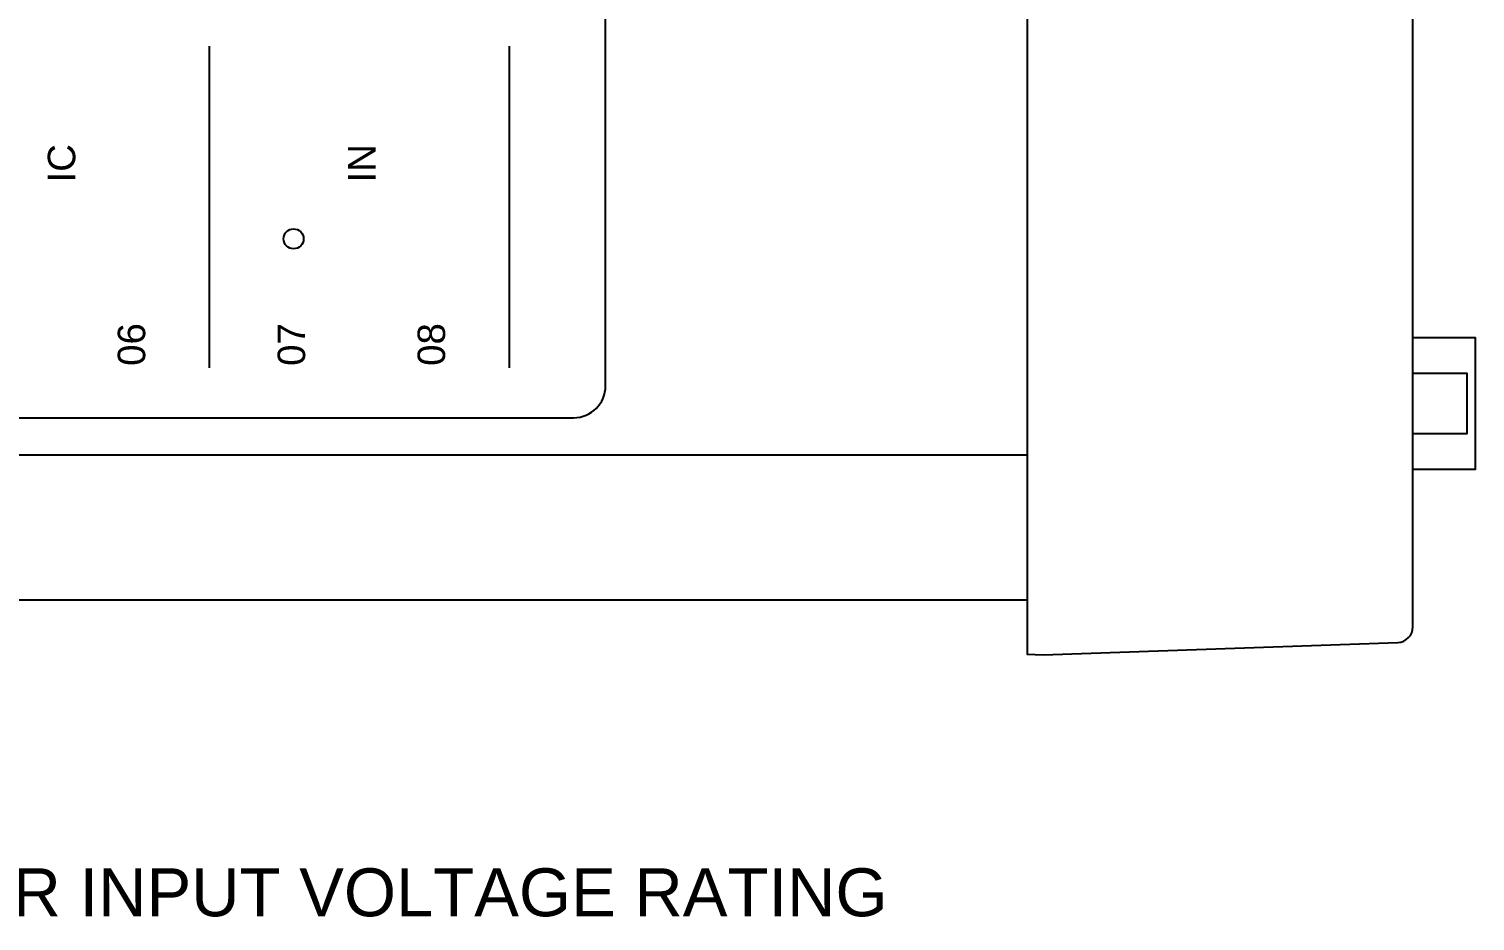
# Model space of a CAD drawing. Extents: x 1.1 to 23.7, y 0.2 to 17.2.
# Drawn here: x 11.648 to 15.266, y 0.776 to 3.008 of the extents above; entities that cross this region are included whole.
import ezdxf
from ezdxf.enums import TextEntityAlignment as Align

# ---------------------------------------------------------------- set-up
doc = ezdxf.new("R2010")
doc.units = 0
doc.header["$MEASUREMENT"] = 0
doc.layers.add('7_00______DWG_', color=7, linetype='CONTINUOUS')
doc.styles.add('ARIAL', font='arial.ttf')

msp = doc.modelspace()

# ---------------------------------------------------------------- linework, layer by layer
at = {"layer": '7_00______DWG_'}
for points in [[(15.0721, 8.9676), (14.1855, 8.9986), (14.1455, 8.9972), (14.1455, 1.4437), (14.1855, 1.4423), (15.0721, 1.4733, 0.404026), (15.1101, 1.5126), (15.1101, 8.9283, 0.404026)], [(13.0107, 8.3604), (9.3008, 8.3604, 0.414214), (9.2208, 8.2804), (9.2208, 2.1155, 0.414212), (9.3008, 2.0355), (13.0107, 2.0355, 0.414211), (13.0907, 2.1155), (13.0907, 8.2804, 0.414219)]]:
    msp.add_lwpolyline(points, format="xyb", close=True, dxfattribs=at)
for points in [[(14.1455, 1.5787), (9.0507, 1.5787), (9.0507, 8.8622), (14.1455, 8.8622)], [(12.1005, 2.1605), (12.1005, 2.9655)], [(12.8505, 2.1605), (12.8505, 2.9655)], [(15.1101, 2.2359), (15.2654, 2.2359), (15.2655, 1.9059), (15.1101, 1.9059)], [(15.1101, 2.1469), (15.2452, 2.1469), (15.2452, 1.9949), (15.1101, 1.9949)], [(9.0507, 1.9429), (14.1455, 1.9429)]]:
    msp.add_lwpolyline(points, dxfattribs=at)
msp.add_circle((12.3105, 2.4832), 0.025, dxfattribs=at)

# ---------------------------------------------------------------- texts
at = {"layer": '7_00______DWG_', "style": 'ARIAL'}
for s, p in [('IC', (11.7644, 2.6241)), ('IN', (12.5155, 2.6241)), ('06', (11.9394, 2.1653)), ('07', (12.3394, 2.1653)), ('08', (12.6894, 2.1653))]:
    msp.add_text(s, height=0.06883, rotation=90, dxfattribs=at).set_placement(p)
msp.add_text('‡ SEE DOCUMENTATION FOR INPUT VOLTAGE RATING', height=0.12, dxfattribs=at).set_placement((11.5609, 0.7881), align=Align.CENTER)

doc.saveas('drawing.dxf')
